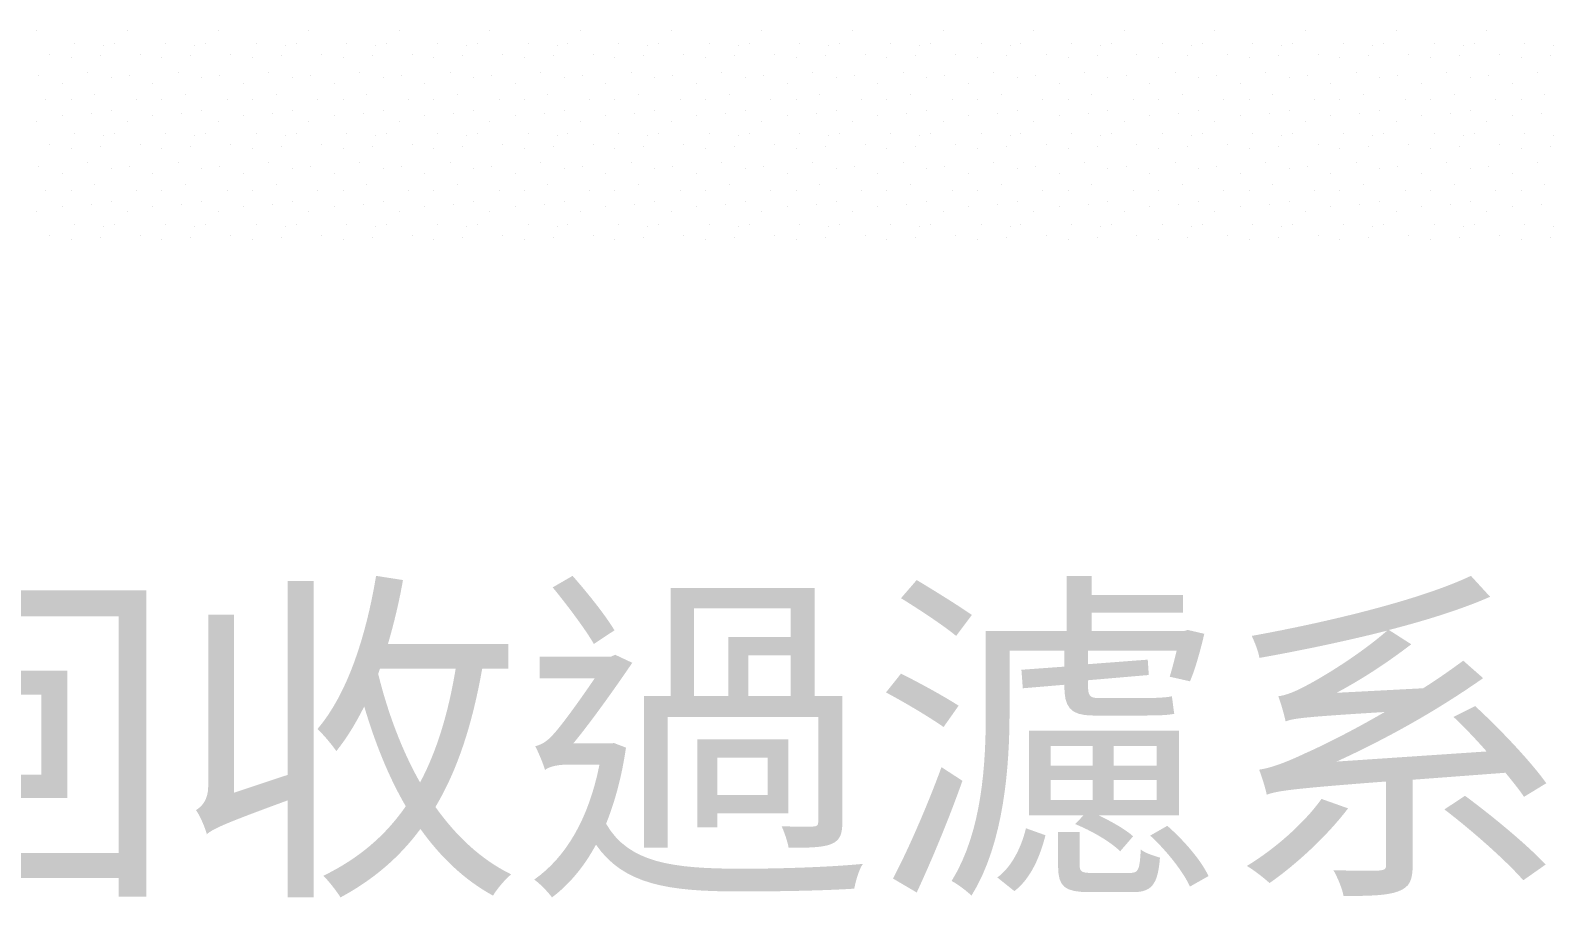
# Model space of a CAD drawing. Header units: millimetres. Extents: x 4664 to 8864, y -38 to 2932.
# Drawn here: x 6835.9 to 7014.9, y 546.8 to 648.5 of the extents above; entities that cross this region are included whole.
import ezdxf

# ---------------------------------------------------------------- set-up
doc = ezdxf.new("R2010")
doc.units = ezdxf.units.MM
doc.styles.add('微軟正黑體-30', font='Microsoft JhengHei.ttf', dxfattribs={"height": 30})

msp = doc.modelspace()

# ---------------------------------------------------------------- linework, layer by layer
at = {"lineweight": 5}
for p, q in [((6836.63, 648.52), (6836.63, 648.52)), ((6847.25, 648.52), (6847.25, 648.52)), ((6857.88, 648.52), (6857.88, 648.52)), ((6868.5, 648.52), (6868.5, 648.52)), ((6879.13, 648.52), (6879.13, 648.52)), ((6889.75, 648.52), (6889.75, 648.52)), ((6900.38, 648.52), (6900.38, 648.52)), ((6911, 648.52), (6911, 648.52)), ((6921.63, 648.52), (6921.63, 648.52)), ((6932.25, 648.52), (6932.25, 648.52)), ((6942.88, 648.52), (6942.88, 648.52)), ((6953.5, 648.52), (6953.5, 648.52)), ((6964.13, 648.52), (6964.13, 648.52)), ((6974.75, 648.52), (6974.75, 648.52)), ((6985.38, 648.52), (6985.38, 648.52)), ((6996, 648.52), (6996, 648.52)), ((7006.63, 648.52), (7006.63, 648.52)), ((6841.09, 647.03), (6841.09, 647.03)), ((6844.49, 646.82), (6844.49, 646.82)), ((6845.77, 647.03), (6845.77, 647.03)), ((6851.72, 647.03), (6851.72, 647.03)), ((6855.12, 646.82), (6855.12, 646.82)), ((6856.39, 647.03), (6856.39, 647.03)), ((6862.34, 647.03), (6862.34, 647.03)), ((6865.74, 646.82), (6865.74, 646.82)), ((6867.02, 647.03), (6867.02, 647.03)), ((6872.97, 647.03), (6872.97, 647.03)), ((6876.37, 646.82), (6876.37, 646.82)), ((6877.64, 647.03), (6877.64, 647.03)), ((6883.59, 647.03), (6883.59, 647.03)), ((6886.99, 646.82), (6886.99, 646.82)), ((6888.27, 647.03), (6888.27, 647.03)), ((6894.22, 647.03), (6894.22, 647.03)), ((6897.62, 646.82), (6897.62, 646.82)), ((6898.89, 647.03), (6898.89, 647.03)), ((6904.84, 647.03), (6904.84, 647.03)), ((6908.24, 646.82), (6908.24, 646.82)), ((6909.51, 647.03), (6909.51, 647.03)), ((6915.46, 647.03), (6915.46, 647.03)), ((6918.86, 646.82), (6918.86, 646.82)), ((6920.14, 647.03), (6920.14, 647.03)), ((6926.09, 647.03), (6926.09, 647.03)), ((6929.49, 646.82), (6929.49, 646.82)), ((6930.76, 647.03), (6930.76, 647.03)), ((6936.71, 647.03), (6936.71, 647.03)), ((6940.11, 646.82), (6940.11, 646.82)), ((6941.39, 647.03), (6941.39, 647.03)), ((6947.34, 647.03), (6947.34, 647.03)), ((6950.74, 646.82), (6950.74, 646.82)), ((6952.01, 647.03), (6952.01, 647.03)), ((6957.96, 647.03), (6957.96, 647.03)), ((6961.36, 646.82), (6961.36, 646.82)), ((6962.64, 647.03), (6962.64, 647.03)), ((6968.59, 647.03), (6968.59, 647.03)), ((6971.99, 646.82), (6971.99, 646.82)), ((6973.26, 647.03), (6973.26, 647.03)), ((6979.21, 647.03), (6979.21, 647.03)), ((6982.61, 646.82), (6982.61, 646.82)), ((6983.89, 647.03), (6983.89, 647.03)), ((6989.84, 647.03), (6989.84, 647.03)), ((6993.24, 646.82), (6993.24, 646.82)), ((6994.51, 647.03), (6994.51, 647.03)), ((7000.46, 647.03), (7000.46, 647.03)), ((7003.86, 646.82), (7003.86, 646.82)), ((7005.14, 647.03), (7005.14, 647.03)), ((7011.09, 647.03), (7011.09, 647.03)), ((7014.49, 646.82), (7014.49, 646.82)), ((6838.12, 645.76), (6838.12, 645.76)), ((6840.67, 645.33), (6840.67, 645.33)), ((6844.07, 645.54), (6844.07, 645.54)), ((6848.74, 645.76), (6848.74, 645.76)), ((6851.29, 645.33), (6851.29, 645.33)), ((6854.69, 645.54), (6854.69, 645.54)), ((6859.37, 645.76), (6859.37, 645.76)), ((6861.92, 645.33), (6861.92, 645.33)), ((6865.32, 645.54), (6865.32, 645.54)), ((6869.99, 645.76), (6869.99, 645.76)), ((6872.54, 645.33), (6872.54, 645.33)), ((6875.94, 645.54), (6875.94, 645.54)), ((6880.62, 645.76), (6880.62, 645.76)), ((6883.17, 645.33), (6883.17, 645.33)), ((6886.57, 645.54), (6886.57, 645.54)), ((6891.24, 645.76), (6891.24, 645.76)), ((6893.79, 645.33), (6893.79, 645.33)), ((6897.19, 645.54), (6897.19, 645.54)), ((6901.86, 645.76), (6901.86, 645.76)), ((6904.41, 645.33), (6904.41, 645.33)), ((6907.81, 645.54), (6907.81, 645.54)), ((6912.49, 645.76), (6912.49, 645.76)), ((6915.04, 645.33), (6915.04, 645.33)), ((6918.44, 645.54), (6918.44, 645.54)), ((6923.11, 645.76), (6923.11, 645.76)), ((6925.66, 645.33), (6925.66, 645.33)), ((6929.06, 645.54), (6929.06, 645.54)), ((6933.74, 645.76), (6933.74, 645.76)), ((6936.29, 645.33), (6936.29, 645.33)), ((6939.69, 645.54), (6939.69, 645.54)), ((6944.36, 645.76), (6944.36, 645.76)), ((6946.91, 645.33), (6946.91, 645.33)), ((6950.31, 645.54), (6950.31, 645.54)), ((6954.99, 645.76), (6954.99, 645.76)), ((6957.54, 645.33), (6957.54, 645.33)), ((6960.94, 645.54), (6960.94, 645.54)), ((6965.61, 645.76), (6965.61, 645.76)), ((6968.16, 645.33), (6968.16, 645.33)), ((6971.56, 645.54), (6971.56, 645.54)), ((6976.24, 645.76), (6976.24, 645.76)), ((6978.79, 645.33), (6978.79, 645.33)), ((6982.19, 645.54), (6982.19, 645.54)), ((6986.86, 645.76), (6986.86, 645.76)), ((6989.41, 645.33), (6989.41, 645.33)), ((6992.81, 645.54), (6992.81, 645.54)), ((6997.49, 645.76), (6997.49, 645.76)), ((7000.04, 645.33), (7000.04, 645.33)), ((7003.44, 645.54), (7003.44, 645.54)), ((7008.11, 645.76), (7008.11, 645.76)), ((7010.66, 645.33), (7010.66, 645.33)), ((7014.06, 645.54), (7014.06, 645.54)), ((6836.84, 643.21), (6836.84, 643.21)), ((6842.58, 643.63), (6842.58, 643.63)), ((6845.34, 642.99), (6845.34, 642.99)), ((6847.47, 643.21), (6847.47, 643.21)), ((6853.2, 643.63), (6853.2, 643.63)), ((6855.97, 642.99), (6855.97, 642.99)), ((6858.09, 643.21), (6858.09, 643.21)), ((6863.83, 643.63), (6863.83, 643.63)), ((6866.59, 642.99), (6866.59, 642.99)), ((6868.72, 643.21), (6868.72, 643.21)), ((6874.45, 643.63), (6874.45, 643.63)), ((6877.22, 642.99), (6877.22, 642.99)), ((6879.34, 643.21), (6879.34, 643.21)), ((6885.08, 643.63), (6885.08, 643.63)), ((6887.84, 642.99), (6887.84, 642.99)), ((6889.97, 643.21), (6889.97, 643.21)), ((6895.7, 643.63), (6895.7, 643.63)), ((6898.47, 642.99), (6898.47, 642.99)), ((6900.59, 643.21), (6900.59, 643.21)), ((6906.33, 643.63), (6906.33, 643.63)), ((6909.09, 642.99), (6909.09, 642.99)), ((6911.21, 643.21), (6911.21, 643.21)), ((6916.95, 643.63), (6916.95, 643.63)), ((6919.71, 642.99), (6919.71, 642.99)), ((6921.84, 643.21), (6921.84, 643.21)), ((6927.58, 643.63), (6927.58, 643.63)), ((6930.34, 642.99), (6930.34, 642.99)), ((6932.46, 643.21), (6932.46, 643.21)), ((6938.2, 643.63), (6938.2, 643.63)), ((6940.96, 642.99), (6940.96, 642.99)), ((6943.09, 643.21), (6943.09, 643.21)), ((6948.83, 643.63), (6948.83, 643.63)), ((6951.59, 642.99), (6951.59, 642.99)), ((6953.71, 643.21), (6953.71, 643.21)), ((6959.45, 643.63), (6959.45, 643.63)), ((6962.21, 642.99), (6962.21, 642.99)), ((6964.34, 643.21), (6964.34, 643.21)), ((6970.08, 643.63), (6970.08, 643.63)), ((6972.84, 642.99), (6972.84, 642.99)), ((6974.96, 643.21), (6974.96, 643.21)), ((6980.7, 643.63), (6980.7, 643.63)), ((6983.46, 642.99), (6983.46, 642.99)), ((6985.59, 643.21), (6985.59, 643.21)), ((6991.33, 643.63), (6991.33, 643.63)), ((6994.09, 642.99), (6994.09, 642.99)), ((6996.21, 643.21), (6996.21, 643.21)), ((7001.95, 643.63), (7001.95, 643.63)), ((7004.71, 642.99), (7004.71, 642.99)), ((7006.84, 643.21), (7006.84, 643.21)), ((7012.57, 643.63), (7012.57, 643.63)), ((6839.6, 642.36), (6839.6, 642.36)), ((6843.43, 641.08), (6843.43, 641.08)), ((6850.23, 642.36), (6850.23, 642.36)), ((6854.05, 641.08), (6854.05, 641.08)), ((6860.85, 642.36), (6860.85, 642.36)), ((6864.68, 641.08), (6864.68, 641.08)), ((6871.48, 642.36), (6871.48, 642.36)), ((6875.3, 641.08), (6875.3, 641.08)), ((6882.1, 642.36), (6882.1, 642.36)), ((6885.93, 641.08), (6885.93, 641.08)), ((6892.73, 642.36), (6892.73, 642.36)), ((6896.55, 641.08), (6896.55, 641.08)), ((6903.35, 642.36), (6903.35, 642.36)), ((6907.18, 641.08), (6907.18, 641.08)), ((6913.98, 642.36), (6913.98, 642.36)), ((6917.8, 641.08), (6917.8, 641.08)), ((6924.6, 642.36), (6924.6, 642.36)), ((6928.43, 641.08), (6928.43, 641.08)), ((6935.23, 642.36), (6935.23, 642.36)), ((6939.05, 641.08), (6939.05, 641.08)), ((6945.85, 642.36), (6945.85, 642.36)), ((6949.68, 641.08), (6949.68, 641.08)), ((6956.48, 642.36), (6956.48, 642.36)), ((6960.3, 641.08), (6960.3, 641.08)), ((6967.1, 642.36), (6967.1, 642.36)), ((6970.93, 641.08), (6970.93, 641.08)), ((6977.73, 642.36), (6977.73, 642.36)), ((6981.55, 641.08), (6981.55, 641.08)), ((6988.35, 642.36), (6988.35, 642.36)), ((6992.18, 641.08), (6992.18, 641.08)), ((6998.98, 642.36), (6998.98, 642.36)), ((7002.8, 641.08), (7002.8, 641.08)), ((7009.6, 642.36), (7009.6, 642.36)), ((7013.42, 641.08), (7013.42, 641.08)), ((6837.69, 640.44), (6837.69, 640.44)), ((6840.67, 640.44), (6840.67, 640.44)), ((6845.34, 639.17), (6845.34, 639.17)), ((6848.32, 640.44), (6848.32, 640.44)), ((6851.29, 640.44), (6851.29, 640.44)), ((6855.97, 639.17), (6855.97, 639.17)), ((6858.94, 640.44), (6858.94, 640.44)), ((6861.92, 640.44), (6861.92, 640.44)), ((6866.59, 639.17), (6866.59, 639.17)), ((6869.57, 640.44), (6869.57, 640.44)), ((6872.54, 640.44), (6872.54, 640.44)), ((6877.22, 639.17), (6877.22, 639.17)), ((6880.19, 640.44), (6880.19, 640.44)), ((6883.17, 640.44), (6883.17, 640.44)), ((6887.84, 639.17), (6887.84, 639.17)), ((6890.82, 640.44), (6890.82, 640.44)), ((6893.79, 640.44), (6893.79, 640.44)), ((6898.47, 639.17), (6898.47, 639.17)), ((6901.44, 640.44), (6901.44, 640.44)), ((6904.41, 640.44), (6904.41, 640.44)), ((6909.09, 639.17), (6909.09, 639.17)), ((6912.06, 640.44), (6912.06, 640.44)), ((6915.04, 640.44), (6915.04, 640.44)), ((6919.71, 639.17), (6919.71, 639.17)), ((6922.69, 640.44), (6922.69, 640.44)), ((6925.66, 640.44), (6925.66, 640.44)), ((6930.34, 639.17), (6930.34, 639.17)), ((6933.31, 640.44), (6933.31, 640.44)), ((6936.29, 640.44), (6936.29, 640.44)), ((6940.96, 639.17), (6940.96, 639.17)), ((6943.94, 640.44), (6943.94, 640.44)), ((6946.91, 640.44), (6946.91, 640.44)), ((6951.59, 639.17), (6951.59, 639.17)), ((6954.56, 640.44), (6954.56, 640.44)), ((6957.54, 640.44), (6957.54, 640.44)), ((6962.21, 639.17), (6962.21, 639.17)), ((6965.19, 640.44), (6965.19, 640.44)), ((6968.16, 640.44), (6968.16, 640.44)), ((6972.84, 639.17), (6972.84, 639.17)), ((6975.81, 640.44), (6975.81, 640.44)), ((6978.79, 640.44), (6978.79, 640.44)), ((6983.46, 639.17), (6983.46, 639.17)), ((6986.44, 640.44), (6986.44, 640.44)), ((6989.41, 640.44), (6989.41, 640.44)), ((6994.09, 639.17), (6994.09, 639.17)), ((6997.06, 640.44), (6997.06, 640.44)), ((7000.04, 640.44), (7000.04, 640.44)), ((7004.71, 639.17), (7004.71, 639.17)), ((7007.69, 640.44), (7007.69, 640.44)), ((7010.66, 640.44), (7010.66, 640.44)), ((6836.63, 637.89), (6836.63, 637.89)), ((6839.6, 638.53), (6839.6, 638.53)), ((6843, 638.74), (6843, 638.74)), ((6847.25, 637.89), (6847.25, 637.89)), ((6850.23, 638.53), (6850.23, 638.53)), ((6853.63, 638.74), (6853.63, 638.74)), ((6857.88, 637.89), (6857.88, 637.89)), ((6860.85, 638.53), (6860.85, 638.53)), ((6864.25, 638.74), (6864.25, 638.74)), ((6868.5, 637.89), (6868.5, 637.89)), ((6871.48, 638.53), (6871.48, 638.53)), ((6874.88, 638.74), (6874.88, 638.74)), ((6879.13, 637.89), (6879.13, 637.89)), ((6882.1, 638.53), (6882.1, 638.53)), ((6885.5, 638.74), (6885.5, 638.74)), ((6889.75, 637.89), (6889.75, 637.89)), ((6892.73, 638.53), (6892.73, 638.53)), ((6896.13, 638.74), (6896.13, 638.74)), ((6900.38, 637.89), (6900.38, 637.89)), ((6903.35, 638.53), (6903.35, 638.53)), ((6906.75, 638.74), (6906.75, 638.74)), ((6911, 637.89), (6911, 637.89)), ((6913.98, 638.53), (6913.98, 638.53)), ((6917.38, 638.74), (6917.38, 638.74)), ((6921.63, 637.89), (6921.63, 637.89)), ((6924.6, 638.53), (6924.6, 638.53)), ((6928, 638.74), (6928, 638.74)), ((6932.25, 637.89), (6932.25, 637.89)), ((6935.23, 638.53), (6935.23, 638.53)), ((6938.63, 638.74), (6938.63, 638.74)), ((6942.88, 637.89), (6942.88, 637.89)), ((6945.85, 638.53), (6945.85, 638.53)), ((6949.25, 638.74), (6949.25, 638.74)), ((6953.5, 637.89), (6953.5, 637.89)), ((6956.48, 638.53), (6956.48, 638.53)), ((6959.88, 638.74), (6959.88, 638.74)), ((6964.13, 637.89), (6964.13, 637.89)), ((6967.1, 638.53), (6967.1, 638.53)), ((6970.5, 638.74), (6970.5, 638.74)), ((6974.75, 637.89), (6974.75, 637.89)), ((6977.73, 638.53), (6977.73, 638.53)), ((6981.13, 638.74), (6981.13, 638.74)), ((6985.38, 637.89), (6985.38, 637.89)), ((6988.35, 638.53), (6988.35, 638.53)), ((6991.75, 638.74), (6991.75, 638.74)), ((6996, 637.89), (6996, 637.89)), ((6998.98, 638.53), (6998.98, 638.53)), ((7002.38, 638.74), (7002.38, 638.74)), ((7006.63, 637.89), (7006.63, 637.89)), ((7009.6, 638.53), (7009.6, 638.53)), ((7013, 638.74), (7013, 638.74)), ((6841.09, 636.41), (6841.09, 636.41)), ((6844.49, 636.19), (6844.49, 636.19)), ((6845.77, 636.41), (6845.77, 636.41)), ((6851.72, 636.41), (6851.72, 636.41)), ((6855.12, 636.19), (6855.12, 636.19)), ((6856.39, 636.41), (6856.39, 636.41)), ((6862.34, 636.41), (6862.34, 636.41)), ((6865.74, 636.19), (6865.74, 636.19)), ((6867.02, 636.41), (6867.02, 636.41)), ((6872.97, 636.41), (6872.97, 636.41)), ((6876.37, 636.19), (6876.37, 636.19)), ((6877.64, 636.41), (6877.64, 636.41)), ((6883.59, 636.41), (6883.59, 636.41)), ((6886.99, 636.19), (6886.99, 636.19)), ((6888.27, 636.41), (6888.27, 636.41)), ((6894.22, 636.41), (6894.22, 636.41)), ((6897.62, 636.19), (6897.62, 636.19)), ((6898.89, 636.41), (6898.89, 636.41)), ((6904.84, 636.41), (6904.84, 636.41)), ((6908.24, 636.19), (6908.24, 636.19)), ((6909.51, 636.41), (6909.51, 636.41)), ((6915.46, 636.41), (6915.46, 636.41)), ((6918.86, 636.19), (6918.86, 636.19)), ((6920.14, 636.41), (6920.14, 636.41)), ((6926.09, 636.41), (6926.09, 636.41)), ((6929.49, 636.19), (6929.49, 636.19)), ((6930.76, 636.41), (6930.76, 636.41)), ((6936.71, 636.41), (6936.71, 636.41)), ((6940.11, 636.19), (6940.11, 636.19)), ((6941.39, 636.41), (6941.39, 636.41)), ((6947.34, 636.41), (6947.34, 636.41)), ((6950.74, 636.19), (6950.74, 636.19)), ((6952.01, 636.41), (6952.01, 636.41)), ((6957.96, 636.41), (6957.96, 636.41)), ((6961.36, 636.19), (6961.36, 636.19)), ((6962.64, 636.41), (6962.64, 636.41)), ((6968.59, 636.41), (6968.59, 636.41)), ((6971.99, 636.19), (6971.99, 636.19)), ((6973.26, 636.41), (6973.26, 636.41)), ((6979.21, 636.41), (6979.21, 636.41)), ((6982.61, 636.19), (6982.61, 636.19)), ((6983.89, 636.41), (6983.89, 636.41)), ((6989.84, 636.41), (6989.84, 636.41)), ((6993.24, 636.19), (6993.24, 636.19)), ((6994.51, 636.41), (6994.51, 636.41)), ((7000.46, 636.41), (7000.46, 636.41)), ((7003.86, 636.19), (7003.86, 636.19)), ((7005.14, 636.41), (7005.14, 636.41)), ((7011.09, 636.41), (7011.09, 636.41)), ((7014.49, 636.19), (7014.49, 636.19)), ((6838.12, 635.13), (6838.12, 635.13)), ((6840.67, 634.71), (6840.67, 634.71)), ((6844.07, 634.92), (6844.07, 634.92)), ((6848.74, 635.13), (6848.74, 635.13)), ((6851.29, 634.71), (6851.29, 634.71)), ((6854.69, 634.92), (6854.69, 634.92)), ((6859.37, 635.13), (6859.37, 635.13)), ((6861.92, 634.71), (6861.92, 634.71)), ((6865.32, 634.92), (6865.32, 634.92)), ((6869.99, 635.13), (6869.99, 635.13)), ((6872.54, 634.71), (6872.54, 634.71)), ((6875.94, 634.92), (6875.94, 634.92)), ((6880.62, 635.13), (6880.62, 635.13)), ((6883.17, 634.71), (6883.17, 634.71)), ((6886.57, 634.92), (6886.57, 634.92)), ((6891.24, 635.13), (6891.24, 635.13)), ((6893.79, 634.71), (6893.79, 634.71)), ((6897.19, 634.92), (6897.19, 634.92)), ((6901.86, 635.13), (6901.86, 635.13)), ((6904.41, 634.71), (6904.41, 634.71)), ((6907.81, 634.92), (6907.81, 634.92)), ((6912.49, 635.13), (6912.49, 635.13)), ((6915.04, 634.71), (6915.04, 634.71)), ((6918.44, 634.92), (6918.44, 634.92)), ((6923.11, 635.13), (6923.11, 635.13)), ((6925.66, 634.71), (6925.66, 634.71)), ((6929.06, 634.92), (6929.06, 634.92)), ((6933.74, 635.13), (6933.74, 635.13)), ((6936.29, 634.71), (6936.29, 634.71)), ((6939.69, 634.92), (6939.69, 634.92)), ((6944.36, 635.13), (6944.36, 635.13)), ((6946.91, 634.71), (6946.91, 634.71)), ((6950.31, 634.92), (6950.31, 634.92)), ((6954.99, 635.13), (6954.99, 635.13)), ((6957.54, 634.71), (6957.54, 634.71)), ((6960.94, 634.92), (6960.94, 634.92)), ((6965.61, 635.13), (6965.61, 635.13)), ((6968.16, 634.71), (6968.16, 634.71)), ((6971.56, 634.92), (6971.56, 634.92)), ((6976.24, 635.13), (6976.24, 635.13)), ((6978.79, 634.71), (6978.79, 634.71)), ((6982.19, 634.92), (6982.19, 634.92)), ((6986.86, 635.13), (6986.86, 635.13)), ((6989.41, 634.71), (6989.41, 634.71)), ((6992.81, 634.92), (6992.81, 634.92)), ((6997.49, 635.13), (6997.49, 635.13)), ((7000.04, 634.71), (7000.04, 634.71)), ((7003.44, 634.92), (7003.44, 634.92)), ((7008.11, 635.13), (7008.11, 635.13)), ((7010.66, 634.71), (7010.66, 634.71)), ((7014.06, 634.92), (7014.06, 634.92)), ((6836.84, 632.58), (6836.84, 632.58)), ((6842.58, 633.01), (6842.58, 633.01)), ((6845.34, 632.37), (6845.34, 632.37)), ((6847.47, 632.58), (6847.47, 632.58)), ((6853.2, 633.01), (6853.2, 633.01)), ((6855.97, 632.37), (6855.97, 632.37)), ((6858.09, 632.58), (6858.09, 632.58)), ((6863.83, 633.01), (6863.83, 633.01)), ((6866.59, 632.37), (6866.59, 632.37)), ((6868.72, 632.58), (6868.72, 632.58)), ((6874.45, 633.01), (6874.45, 633.01)), ((6877.22, 632.37), (6877.22, 632.37)), ((6879.34, 632.58), (6879.34, 632.58)), ((6885.08, 633.01), (6885.08, 633.01)), ((6887.84, 632.37), (6887.84, 632.37)), ((6889.97, 632.58), (6889.97, 632.58)), ((6895.7, 633.01), (6895.7, 633.01)), ((6898.47, 632.37), (6898.47, 632.37)), ((6900.59, 632.58), (6900.59, 632.58)), ((6906.33, 633.01), (6906.33, 633.01)), ((6909.09, 632.37), (6909.09, 632.37)), ((6911.21, 632.58), (6911.21, 632.58)), ((6916.95, 633.01), (6916.95, 633.01)), ((6919.71, 632.37), (6919.71, 632.37)), ((6921.84, 632.58), (6921.84, 632.58)), ((6927.58, 633.01), (6927.58, 633.01)), ((6930.34, 632.37), (6930.34, 632.37)), ((6932.46, 632.58), (6932.46, 632.58)), ((6938.2, 633.01), (6938.2, 633.01)), ((6940.96, 632.37), (6940.96, 632.37)), ((6943.09, 632.58), (6943.09, 632.58)), ((6948.83, 633.01), (6948.83, 633.01)), ((6951.59, 632.37), (6951.59, 632.37)), ((6953.71, 632.58), (6953.71, 632.58)), ((6959.45, 633.01), (6959.45, 633.01)), ((6962.21, 632.37), (6962.21, 632.37)), ((6964.34, 632.58), (6964.34, 632.58)), ((6970.08, 633.01), (6970.08, 633.01)), ((6972.84, 632.37), (6972.84, 632.37)), ((6974.96, 632.58), (6974.96, 632.58)), ((6980.7, 633.01), (6980.7, 633.01)), ((6983.46, 632.37), (6983.46, 632.37)), ((6985.59, 632.58), (6985.59, 632.58)), ((6991.33, 633.01), (6991.33, 633.01)), ((6994.09, 632.37), (6994.09, 632.37)), ((6996.21, 632.58), (6996.21, 632.58)), ((7001.95, 633.01), (7001.95, 633.01)), ((7004.71, 632.37), (7004.71, 632.37)), ((7006.84, 632.58), (7006.84, 632.58)), ((7012.57, 633.01), (7012.57, 633.01)), ((6839.6, 631.73), (6839.6, 631.73)), ((6843.43, 630.46), (6843.43, 630.46)), ((6850.23, 631.73), (6850.23, 631.73)), ((6854.05, 630.46), (6854.05, 630.46)), ((6860.85, 631.73), (6860.85, 631.73)), ((6864.68, 630.46), (6864.68, 630.46)), ((6871.48, 631.73), (6871.48, 631.73)), ((6875.3, 630.46), (6875.3, 630.46)), ((6882.1, 631.73), (6882.1, 631.73)), ((6885.93, 630.46), (6885.93, 630.46)), ((6892.73, 631.73), (6892.73, 631.73)), ((6896.55, 630.46), (6896.55, 630.46)), ((6903.35, 631.73), (6903.35, 631.73)), ((6907.18, 630.46), (6907.18, 630.46)), ((6913.98, 631.73), (6913.98, 631.73)), ((6917.8, 630.46), (6917.8, 630.46)), ((6924.6, 631.73), (6924.6, 631.73)), ((6928.43, 630.46), (6928.43, 630.46)), ((6935.23, 631.73), (6935.23, 631.73)), ((6939.05, 630.46), (6939.05, 630.46)), ((6945.85, 631.73), (6945.85, 631.73)), ((6949.68, 630.46), (6949.68, 630.46)), ((6956.48, 631.73), (6956.48, 631.73)), ((6960.3, 630.46), (6960.3, 630.46)), ((6967.1, 631.73), (6967.1, 631.73)), ((6970.93, 630.46), (6970.93, 630.46)), ((6977.73, 631.73), (6977.73, 631.73)), ((6981.55, 630.46), (6981.55, 630.46)), ((6988.35, 631.73), (6988.35, 631.73)), ((6992.18, 630.46), (6992.18, 630.46)), ((6998.98, 631.73), (6998.98, 631.73)), ((7002.8, 630.46), (7002.8, 630.46)), ((7009.6, 631.73), (7009.6, 631.73)), ((7013.42, 630.46), (7013.42, 630.46)), ((6837.69, 629.82), (6837.69, 629.82)), ((6840.67, 629.82), (6840.67, 629.82)), ((6845.34, 628.54), (6845.34, 628.54)), ((6848.32, 629.82), (6848.32, 629.82)), ((6851.29, 629.82), (6851.29, 629.82)), ((6855.97, 628.54), (6855.97, 628.54)), ((6858.94, 629.82), (6858.94, 629.82)), ((6861.92, 629.82), (6861.92, 629.82)), ((6866.59, 628.54), (6866.59, 628.54)), ((6869.57, 629.82), (6869.57, 629.82)), ((6872.54, 629.82), (6872.54, 629.82)), ((6877.22, 628.54), (6877.22, 628.54)), ((6880.19, 629.82), (6880.19, 629.82)), ((6883.17, 629.82), (6883.17, 629.82)), ((6887.84, 628.54), (6887.84, 628.54)), ((6890.82, 629.82), (6890.82, 629.82)), ((6893.79, 629.82), (6893.79, 629.82)), ((6898.47, 628.54), (6898.47, 628.54)), ((6901.44, 629.82), (6901.44, 629.82)), ((6904.41, 629.82), (6904.41, 629.82)), ((6909.09, 628.54), (6909.09, 628.54)), ((6912.06, 629.82), (6912.06, 629.82)), ((6915.04, 629.82), (6915.04, 629.82)), ((6919.71, 628.54), (6919.71, 628.54)), ((6922.69, 629.82), (6922.69, 629.82)), ((6925.66, 629.82), (6925.66, 629.82)), ((6930.34, 628.54), (6930.34, 628.54)), ((6933.31, 629.82), (6933.31, 629.82)), ((6936.29, 629.82), (6936.29, 629.82)), ((6940.96, 628.54), (6940.96, 628.54)), ((6943.94, 629.82), (6943.94, 629.82)), ((6946.91, 629.82), (6946.91, 629.82)), ((6951.59, 628.54), (6951.59, 628.54)), ((6954.56, 629.82), (6954.56, 629.82)), ((6957.54, 629.82), (6957.54, 629.82)), ((6962.21, 628.54), (6962.21, 628.54)), ((6965.19, 629.82), (6965.19, 629.82)), ((6968.16, 629.82), (6968.16, 629.82)), ((6972.84, 628.54), (6972.84, 628.54)), ((6975.81, 629.82), (6975.81, 629.82)), ((6978.79, 629.82), (6978.79, 629.82)), ((6983.46, 628.54), (6983.46, 628.54)), ((6986.44, 629.82), (6986.44, 629.82)), ((6989.41, 629.82), (6989.41, 629.82)), ((6994.09, 628.54), (6994.09, 628.54)), ((6997.06, 629.82), (6997.06, 629.82)), ((7000.04, 629.82), (7000.04, 629.82)), ((7004.71, 628.54), (7004.71, 628.54)), ((7007.69, 629.82), (7007.69, 629.82)), ((7010.66, 629.82), (7010.66, 629.82)), ((6836.63, 627.27), (6836.63, 627.27)), ((6839.6, 627.91), (6839.6, 627.91)), ((6843, 628.12), (6843, 628.12)), ((6847.25, 627.27), (6847.25, 627.27)), ((6850.23, 627.91), (6850.23, 627.91)), ((6853.63, 628.12), (6853.63, 628.12)), ((6857.88, 627.27), (6857.88, 627.27)), ((6860.85, 627.91), (6860.85, 627.91)), ((6864.25, 628.12), (6864.25, 628.12)), ((6868.5, 627.27), (6868.5, 627.27)), ((6871.48, 627.91), (6871.48, 627.91)), ((6874.88, 628.12), (6874.88, 628.12)), ((6879.13, 627.27), (6879.13, 627.27)), ((6882.1, 627.91), (6882.1, 627.91)), ((6885.5, 628.12), (6885.5, 628.12)), ((6889.75, 627.27), (6889.75, 627.27)), ((6892.73, 627.91), (6892.73, 627.91)), ((6896.13, 628.12), (6896.13, 628.12)), ((6900.38, 627.27), (6900.38, 627.27)), ((6903.35, 627.91), (6903.35, 627.91)), ((6906.75, 628.12), (6906.75, 628.12)), ((6911, 627.27), (6911, 627.27)), ((6913.98, 627.91), (6913.98, 627.91)), ((6917.38, 628.12), (6917.38, 628.12)), ((6921.63, 627.27), (6921.63, 627.27)), ((6924.6, 627.91), (6924.6, 627.91)), ((6928, 628.12), (6928, 628.12)), ((6932.25, 627.27), (6932.25, 627.27)), ((6935.23, 627.91), (6935.23, 627.91)), ((6938.63, 628.12), (6938.63, 628.12)), ((6942.88, 627.27), (6942.88, 627.27)), ((6945.85, 627.91), (6945.85, 627.91)), ((6949.25, 628.12), (6949.25, 628.12)), ((6953.5, 627.27), (6953.5, 627.27)), ((6956.48, 627.91), (6956.48, 627.91)), ((6959.88, 628.12), (6959.88, 628.12)), ((6964.13, 627.27), (6964.13, 627.27)), ((6967.1, 627.91), (6967.1, 627.91)), ((6970.5, 628.12), (6970.5, 628.12)), ((6974.75, 627.27), (6974.75, 627.27)), ((6977.73, 627.91), (6977.73, 627.91)), ((6981.13, 628.12), (6981.13, 628.12)), ((6985.38, 627.27), (6985.38, 627.27)), ((6988.35, 627.91), (6988.35, 627.91)), ((6991.75, 628.12), (6991.75, 628.12)), ((6996, 627.27), (6996, 627.27)), ((6998.98, 627.91), (6998.98, 627.91)), ((7002.38, 628.12), (7002.38, 628.12)), ((7006.63, 627.27), (7006.63, 627.27)), ((7009.6, 627.91), (7009.6, 627.91)), ((7013, 628.12), (7013, 628.12)), ((6841.09, 625.78), (6841.09, 625.78)), ((6844.49, 625.57), (6844.49, 625.57)), ((6845.77, 625.78), (6845.77, 625.78)), ((6851.72, 625.78), (6851.72, 625.78)), ((6855.12, 625.57), (6855.12, 625.57)), ((6856.39, 625.78), (6856.39, 625.78)), ((6862.34, 625.78), (6862.34, 625.78)), ((6865.74, 625.57), (6865.74, 625.57)), ((6867.02, 625.78), (6867.02, 625.78)), ((6872.97, 625.78), (6872.97, 625.78)), ((6876.37, 625.57), (6876.37, 625.57)), ((6877.64, 625.78), (6877.64, 625.78)), ((6883.59, 625.78), (6883.59, 625.78)), ((6886.99, 625.57), (6886.99, 625.57)), ((6888.27, 625.78), (6888.27, 625.78)), ((6894.22, 625.78), (6894.22, 625.78)), ((6897.62, 625.57), (6897.62, 625.57)), ((6898.89, 625.78), (6898.89, 625.78)), ((6904.84, 625.78), (6904.84, 625.78)), ((6908.24, 625.57), (6908.24, 625.57)), ((6909.51, 625.78), (6909.51, 625.78)), ((6915.46, 625.78), (6915.46, 625.78)), ((6918.86, 625.57), (6918.86, 625.57)), ((6920.14, 625.78), (6920.14, 625.78)), ((6926.09, 625.78), (6926.09, 625.78)), ((6929.49, 625.57), (6929.49, 625.57)), ((6930.76, 625.78), (6930.76, 625.78)), ((6936.71, 625.78), (6936.71, 625.78)), ((6940.11, 625.57), (6940.11, 625.57)), ((6941.39, 625.78), (6941.39, 625.78)), ((6947.34, 625.78), (6947.34, 625.78)), ((6950.74, 625.57), (6950.74, 625.57)), ((6952.01, 625.78), (6952.01, 625.78)), ((6957.96, 625.78), (6957.96, 625.78)), ((6961.36, 625.57), (6961.36, 625.57)), ((6962.64, 625.78), (6962.64, 625.78)), ((6968.59, 625.78), (6968.59, 625.78)), ((6971.99, 625.57), (6971.99, 625.57)), ((6973.26, 625.78), (6973.26, 625.78)), ((6979.21, 625.78), (6979.21, 625.78)), ((6982.61, 625.57), (6982.61, 625.57)), ((6983.89, 625.78), (6983.89, 625.78)), ((6989.84, 625.78), (6989.84, 625.78)), ((6993.24, 625.57), (6993.24, 625.57)), ((6994.51, 625.78), (6994.51, 625.78)), ((7000.46, 625.78), (7000.46, 625.78)), ((7003.86, 625.57), (7003.86, 625.57)), ((7005.14, 625.78), (7005.14, 625.78)), ((7011.09, 625.78), (7011.09, 625.78)), ((7014.49, 625.57), (7014.49, 625.57)), ((6838.12, 624.51), (6838.12, 624.51)), ((6840.67, 624.08), (6840.67, 624.08)), ((6844.07, 624.29), (6844.07, 624.29)), ((6848.74, 624.51), (6848.74, 624.51)), ((6851.29, 624.08), (6851.29, 624.08)), ((6854.69, 624.29), (6854.69, 624.29)), ((6859.37, 624.51), (6859.37, 624.51)), ((6861.92, 624.08), (6861.92, 624.08)), ((6865.32, 624.29), (6865.32, 624.29)), ((6869.99, 624.51), (6869.99, 624.51)), ((6872.54, 624.08), (6872.54, 624.08)), ((6875.94, 624.29), (6875.94, 624.29)), ((6880.62, 624.51), (6880.62, 624.51)), ((6883.17, 624.08), (6883.17, 624.08)), ((6886.57, 624.29), (6886.57, 624.29)), ((6891.24, 624.51), (6891.24, 624.51)), ((6893.79, 624.08), (6893.79, 624.08)), ((6897.19, 624.29), (6897.19, 624.29)), ((6901.86, 624.51), (6901.86, 624.51)), ((6904.41, 624.08), (6904.41, 624.08)), ((6907.81, 624.29), (6907.81, 624.29)), ((6912.49, 624.51), (6912.49, 624.51)), ((6915.04, 624.08), (6915.04, 624.08)), ((6918.44, 624.29), (6918.44, 624.29)), ((6923.11, 624.51), (6923.11, 624.51)), ((6925.66, 624.08), (6925.66, 624.08)), ((6929.06, 624.29), (6929.06, 624.29)), ((6933.74, 624.51), (6933.74, 624.51)), ((6936.29, 624.08), (6936.29, 624.08)), ((6939.69, 624.29), (6939.69, 624.29)), ((6944.36, 624.51), (6944.36, 624.51)), ((6946.91, 624.08), (6946.91, 624.08)), ((6950.31, 624.29), (6950.31, 624.29)), ((6954.99, 624.51), (6954.99, 624.51)), ((6957.54, 624.08), (6957.54, 624.08)), ((6960.94, 624.29), (6960.94, 624.29)), ((6965.61, 624.51), (6965.61, 624.51)), ((6968.16, 624.08), (6968.16, 624.08)), ((6971.56, 624.29), (6971.56, 624.29)), ((6976.24, 624.51), (6976.24, 624.51)), ((6978.79, 624.08), (6978.79, 624.08)), ((6982.19, 624.29), (6982.19, 624.29)), ((6986.86, 624.51), (6986.86, 624.51)), ((6989.41, 624.08), (6989.41, 624.08)), ((6992.81, 624.29), (6992.81, 624.29)), ((6997.49, 624.51), (6997.49, 624.51)), ((7000.04, 624.08), (7000.04, 624.08)), ((7003.44, 624.29), (7003.44, 624.29)), ((7008.11, 624.51), (7008.11, 624.51)), ((7010.66, 624.08), (7010.66, 624.08)), ((7014.06, 624.29), (7014.06, 624.29))]:
    msp.add_line(p, q, dxfattribs=at)

# ---------------------------------------------------------------- texts
at = {"lineweight": 5, "style": '微軟正黑體-30'}
msp.add_text('方型雨水過濾回收過濾系統示意圖', height=30, dxfattribs=at).set_placement((6566.35, 550.23, 326.37))

doc.saveas('drawing.dxf')
